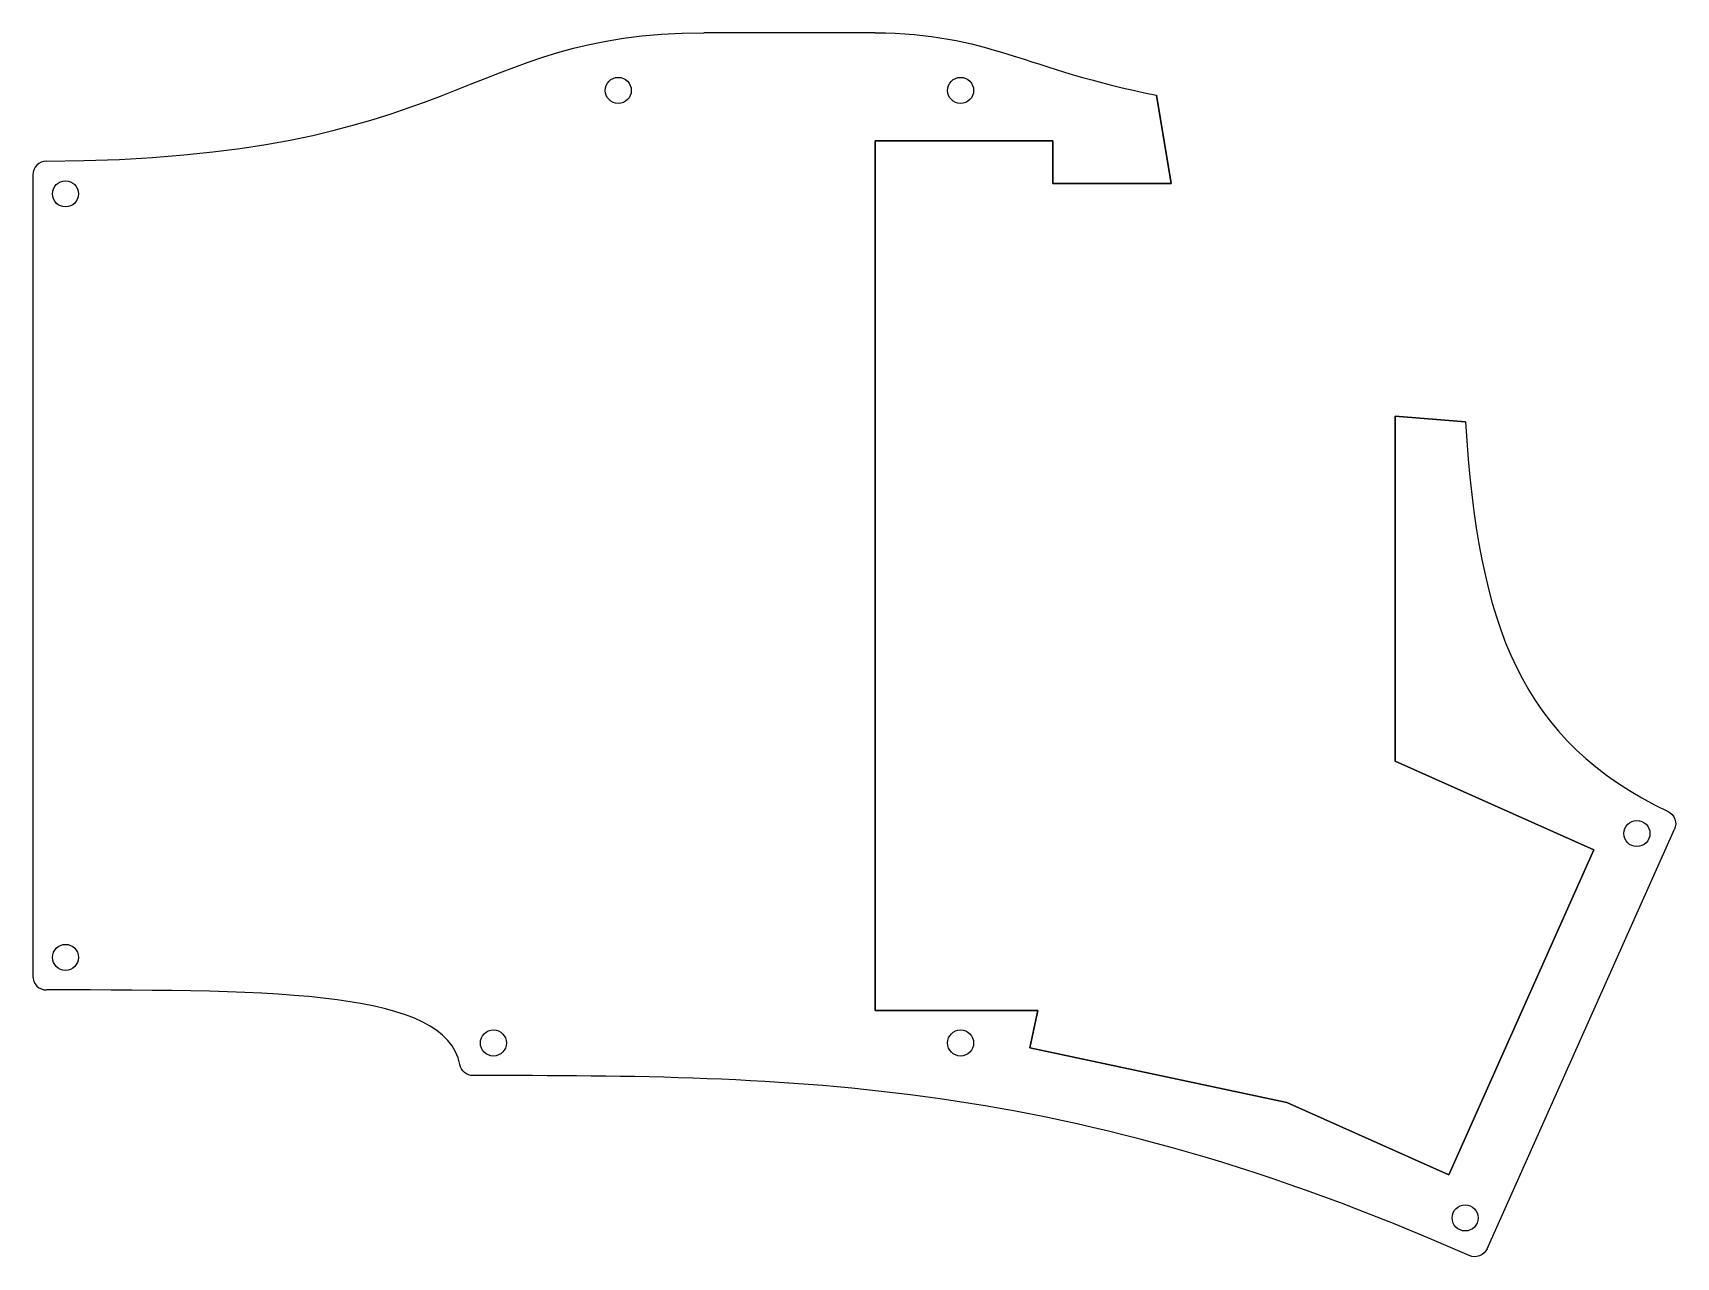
# Model space of a CAD drawing. Extents: x -8 to 175, y -38 to 98.
import ezdxf

# ---------------------------------------------------------------- set-up
doc = ezdxf.new("R2010")
doc.units = 0
doc.layers.add('Body006', color=7, linetype='CONTINUOUS')

msp = doc.modelspace()

# ---------------------------------------------------------------- linework, layer by layer
at = {"layer": 'Body006'}
for p, q in [((66.675, 98.4875, -9), (66.675, 98.4875, -6)), ((85.725, 98.4875, -9), (66.675, 98.4875, -9)), ((66.675, 98.4875, -9), (66.675, 98.4875, -6)), ((85.725, 98.4875, -9), (66.675, 98.4875, -9)), ((85.725, 98.4875, -6), (66.675, 98.4875, -6)), ((85.725, 98.4875, -6), (66.675, 98.4875, -6)), ((85.725, 98.4875, -9), (85.725, 98.4875, -6)), ((85.725, 98.4875, -9), (85.725, 98.4875, -6)), ((58.6, 92.085, -9), (58.6, 92.085, -6)), ((58.6, 92.085, -9), (58.6, 92.085, -6)), ((96.7, 92.085, -9), (96.7, 92.085, -6)), ((96.7, 92.085, -9), (96.7, 92.085, -6)), ((118.7, 81.7125, -9), (117.059, 91.5597, -9)), ((117.059, 91.5597, -6), (118.7, 81.7125, -6)), ((118.7, 81.7125, -9), (117.059, 91.5597, -9)), ((117.059, 91.5597, -6), (118.7, 81.7125, -6)), ((85.725, 86.475, -9), (85.725, -10.275, -9)), ((85.725, 86.475, -9), (105.525, 86.475, -9)), ((85.725, -10.275, -6), (85.725, 86.475, -6)), ((105.525, 86.475, -6), (85.725, 86.475, -6)), ((85.725, 86.475, -9), (85.725, -10.275, -9)), ((85.725, -10.275, -6), (85.725, 86.475, -6)), ((85.725, 86.475, -9), (85.725, 86.475, -6)), ((85.725, 86.475, -9), (105.525, 86.475, -9)), ((105.525, 86.475, -6), (85.725, 86.475, -6)), ((85.725, 86.475, -9), (85.725, 86.475, -6)), ((105.525, 86.475, -9), (105.525, 81.7125, -9)), ((105.525, 81.7125, -6), (105.525, 86.475, -6)), ((105.525, 86.475, -9), (105.525, 86.475, -6)), ((105.525, 86.475, -9), (105.525, 81.7125, -9)), ((105.525, 81.7125, -6), (105.525, 86.475, -6)), ((105.525, 86.475, -9), (105.525, 86.475, -6)), ((-8, 82.7048, -9), (-8, -6.50005, -9)), ((-8, 82.7048, -6), (-8, -6.50005, -6)), ((-8, 82.7048, -9), (-8, -6.50005, -9)), ((-8, 82.7048, -6), (-8, -6.50005, -6)), ((-2.925, 80.575, -9), (-2.925, 80.575, -6)), ((-2.925, 80.575, -9), (-2.925, 80.575, -6)), ((105.525, 81.7125, -9), (118.7, 81.7125, -9)), ((118.7, 81.7125, -6), (105.525, 81.7125, -6)), ((105.525, 81.7125, -9), (105.525, 81.7125, -6)), ((105.525, 81.7125, -9), (118.7, 81.7125, -9)), ((118.7, 81.7125, -6), (105.525, 81.7125, -6)), ((105.525, 81.7125, -9), (105.525, 81.7125, -6)), ((118.7, 81.7125, -9), (118.7, 81.7125, -6)), ((118.7, 81.7125, -9), (118.7, 81.7125, -6)), ((143.625, 55.85, -9), (151.451, 55.1978, -9)), ((143.625, 55.85, -9), (143.625, 17.4575, -9)), ((151.451, 55.1978, -6), (143.625, 55.85, -6)), ((143.625, 17.4575, -6), (143.625, 55.85, -6)), ((143.625, 55.85, -9), (151.451, 55.1978, -9)), ((151.451, 55.1978, -6), (143.625, 55.85, -6)), ((143.625, 55.85, -9), (143.625, 55.85, -6)), ((143.625, 55.85, -9), (143.625, 17.4575, -9)), ((143.625, 17.4575, -6), (143.625, 55.85, -6)), ((143.625, 55.85, -9), (143.625, 55.85, -6)), ((143.625, 17.4575, -9), (165.733, 7.57485, -9)), ((165.733, 7.57485, -6), (143.625, 17.4575, -6)), ((143.625, 17.4575, -9), (143.625, 17.4575, -6)), ((143.625, 17.4575, -9), (165.733, 7.57485, -9)), ((165.733, 7.57485, -6), (143.625, 17.4575, -6)), ((143.625, 17.4575, -9), (143.625, 17.4575, -6)), ((153.842, -36.7889, -9), (174.706, 9.88355, -9)), ((153.842, -36.7889, -6), (174.706, 9.88355, -6)), ((153.842, -36.7889, -9), (174.706, 9.88355, -9)), ((153.842, -36.7889, -6), (174.706, 9.88355, -6)), ((171.971, 9.40487, -9), (171.971, 9.40487, -6)), ((171.971, 9.40487, -9), (171.971, 9.40487, -6)), ((165.733, 7.57485, -9), (149.572, -28.5774, -9)), ((149.572, -28.5774, -6), (165.733, 7.57485, -6)), ((165.733, 7.57485, -9), (149.572, -28.5774, -9)), ((149.572, -28.5774, -6), (165.733, 7.57485, -6)), ((165.733, 7.57485, -9), (165.733, 7.57485, -6)), ((165.733, 7.57485, -9), (165.733, 7.57485, -6)), ((-2.925, -4.375, -9), (-2.925, -4.375, -6)), ((-2.925, -4.375, -9), (-2.925, -4.375, -6)), ((103.849, -10.275, -9), (85.725, -10.275, -9)), ((85.725, -10.275, -6), (103.849, -10.275, -6)), ((103.849, -10.275, -9), (85.725, -10.275, -9)), ((85.725, -10.275, -9), (85.725, -10.275, -6)), ((85.725, -10.275, -6), (103.849, -10.275, -6)), ((85.725, -10.275, -9), (85.725, -10.275, -6)), ((102.962, -14.4489, -9), (103.849, -10.275, -9)), ((103.849, -10.275, -6), (102.962, -14.4489, -6)), ((102.962, -14.4489, -9), (103.849, -10.275, -9)), ((103.849, -10.275, -6), (102.962, -14.4489, -6)), ((103.849, -10.275, -9), (103.849, -10.275, -6)), ((103.849, -10.275, -9), (103.849, -10.275, -6)), ((44.7, -13.9, -9), (44.7, -13.9, -6)), ((44.7, -13.9, -9), (44.7, -13.9, -6)), ((96.7, -13.9, -9), (96.7, -13.9, -6)), ((96.7, -13.9, -9), (96.7, -13.9, -6)), ((131.568, -20.5294, -9), (102.962, -14.4489, -9)), ((102.962, -14.4489, -6), (131.568, -20.5294, -6)), ((131.568, -20.5294, -9), (102.962, -14.4489, -9)), ((102.962, -14.4489, -9), (102.962, -14.4489, -6)), ((102.962, -14.4489, -6), (131.568, -20.5294, -6)), ((102.962, -14.4489, -9), (102.962, -14.4489, -6)), ((149.572, -28.5774, -9), (131.568, -20.5294, -9)), ((131.568, -20.5294, -6), (149.572, -28.5774, -6)), ((149.572, -28.5774, -9), (131.568, -20.5294, -9)), ((131.568, -20.5294, -9), (131.568, -20.5294, -6)), ((131.568, -20.5294, -6), (149.572, -28.5774, -6)), ((131.568, -20.5294, -9), (131.568, -20.5294, -6)), ((149.572, -28.5774, -9), (149.572, -28.5774, -6)), ((149.572, -28.5774, -9), (149.572, -28.5774, -6)), ((152.852, -33.3662, -9), (152.852, -33.3662, -6)), ((152.852, -33.3662, -9), (152.852, -33.3662, -6))]:
    msp.add_line(p, q, dxfattribs=at)
for centre in [(57.15, 92.085), (57.15, 92.085), (57.15, 92.085), (57.15, 92.085), (95.25, 92.085), (95.25, 92.085), (95.25, 92.085), (95.25, 92.085), (-4.375, 80.575), (-4.375, 80.575), (-4.375, 80.575), (-4.375, 80.575), (170.521, 9.40487), (170.521, 9.40487), (170.521, 9.40487), (170.521, 9.40487), (-4.375, -4.375), (-4.375, -4.375), (-4.375, -4.375), (-4.375, -4.375), (43.25, -13.9), (43.25, -13.9), (43.25, -13.9), (43.25, -13.9), (95.25, -13.9), (95.25, -13.9), (95.25, -13.9), (95.25, -13.9), (151.402, -33.3662), (151.402, -33.3662), (151.402, -33.3662), (151.402, -33.3662)]:
    msp.add_circle(centre, 1.45, dxfattribs=at)
for points, degree in [([(-6.50959, 84.2047, -9), (39.628, 84.4997, -9), (39.9102, 98.4875, -9), (66.675, 98.4875, -9)], 3), ([(-6.50959, 84.2047, -6), (39.628, 84.4997, -6), (39.9102, 98.4875, -6), (66.675, 98.4875, -6)], 3), ([(-6.50959, 84.2047, -9), (39.628, 84.4997, -9), (39.9102, 98.4875, -9), (66.675, 98.4875, -9)], 3), ([(-6.50959, 84.2047, -6), (39.628, 84.4997, -6), (39.9102, 98.4875, -6), (66.675, 98.4875, -6)], 3), ([(85.725, 98.4875, -9), (98.2348, 98.4875, -9), (102.53, 94.38, -9), (117.059, 91.5597, -9)], 3), ([(85.725, 98.4875, -6), (98.2348, 98.4875, -6), (102.53, 94.38, -6), (117.059, 91.5597, -6)], 3), ([(85.725, 98.4875, -9), (98.2348, 98.4875, -9), (102.53, 94.38, -9), (117.059, 91.5597, -9)], 3), ([(85.725, 98.4875, -6), (98.2348, 98.4875, -6), (102.53, 94.38, -6), (117.059, 91.5597, -6)], 3), ([(117.059, 91.5597, -6), (117.059, 91.5597, -9)], 1), ([(117.059, 91.5597, -6), (117.059, 91.5597, -9)], 1), ([(-6.50959, 84.2047, -9), (-6.50959, 84.2047, -6)], 1), ([(-6.50959, 84.2047, -9), (-6.50959, 84.2047, -6)], 1), ([(-8, 82.7048, -9), (-8, 82.7048, -6)], 1), ([(-8, 82.7048, -9), (-8, 82.7048, -6)], 1), ([(151.451, 55.1978, -9), (152.848, 32.3957, -9), (157.627, 19.6916, -9), (173.985, 11.8483, -9)], 3), ([(151.451, 55.1978, -6), (152.848, 32.3957, -6), (157.627, 19.6916, -6), (173.985, 11.8483, -6)], 3), ([(151.451, 55.1978, -9), (152.848, 32.3957, -9), (157.627, 19.6916, -9), (173.985, 11.8483, -9)], 3), ([(151.451, 55.1978, -6), (151.451, 55.1978, -9)], 1), ([(151.451, 55.1978, -6), (152.848, 32.3957, -6), (157.627, 19.6916, -6), (173.985, 11.8483, -6)], 3), ([(151.451, 55.1978, -6), (151.451, 55.1978, -9)], 1), ([(173.985, 11.8483, -9), (173.985, 11.8483, -6)], 1), ([(173.985, 11.8483, -9), (173.985, 11.8483, -6)], 1), ([(174.706, 9.88355, -9), (174.706, 9.88355, -6)], 1), ([(174.706, 9.88355, -9), (174.706, 9.88355, -6)], 1), ([(-8, -6.50005, -9), (-8, -6.50005, -6)], 1), ([(-8, -6.50005, -9), (-8, -6.50005, -6)], 1), ([(39.5126, -16.309, -9), (37.94, -8.15305, -9), (19.983, -8.00282, -9), (-6.50016, -8.00005, -9)], 3), ([(39.5126, -16.309, -6), (37.94, -8.15305, -6), (19.983, -8.00282, -6), (-6.50016, -8.00005, -6)], 3), ([(39.5126, -16.309, -9), (37.94, -8.15305, -9), (19.983, -8.00282, -9), (-6.50016, -8.00005, -9)], 3), ([(-6.50016, -8.00005, -9), (-6.50016, -8.00005, -6)], 1), ([(39.5126, -16.309, -6), (37.94, -8.15305, -6), (19.983, -8.00282, -6), (-6.50016, -8.00005, -6)], 3), ([(-6.50016, -8.00005, -9), (-6.50016, -8.00005, -6)], 1), ([(39.5126, -16.309, -9), (39.5126, -16.309, -6)], 1), ([(39.5126, -16.309, -9), (39.5126, -16.309, -6)], 1), ([(151.868, -37.5492, -9), (107.041, -17.7762, -9), (76.6094, -17.5282, -9), (40.9854, -17.525, -9)], 3), ([(151.868, -37.5492, -6), (107.041, -17.7762, -6), (76.6094, -17.5282, -6), (40.9854, -17.525, -6)], 3), ([(151.868, -37.5492, -9), (107.041, -17.7762, -9), (76.6094, -17.5282, -9), (40.9854, -17.525, -9)], 3), ([(40.9854, -17.525, -9), (40.9854, -17.525, -6)], 1), ([(151.868, -37.5492, -6), (107.041, -17.7762, -6), (76.6094, -17.5282, -6), (40.9854, -17.525, -6)], 3), ([(40.9854, -17.525, -9), (40.9854, -17.525, -6)], 1), ([(151.868, -37.5492, -9), (151.868, -37.5492, -6)], 1), ([(151.868, -37.5492, -9), (151.868, -37.5492, -6)], 1), ([(153.842, -36.7889, -9), (153.842, -36.7889, -6)], 1), ([(153.842, -36.7889, -9), (153.842, -36.7889, -6)], 1)]:
    msp.add_open_spline(points, degree=degree, dxfattribs=at)
for points, knots in [([(-6.50959, 84.2047, -9), (-6.87505, 84.2062, -9), (-7.27989, 84.0525, -9), (-7.56404, 83.762, -9), (-7.85268, 83.476, -9), (-8.00382, 83.0702, -9), (-8, 82.7048, -9)], [0, 0, 0, 0, 0.500008, 0.500008, 0.500008, 1, 1, 1, 1]), ([(-6.50959, 84.2047, -9), (-6.87505, 84.2062, -9), (-7.27989, 84.0525, -9), (-7.56404, 83.762, -9), (-7.85268, 83.476, -9), (-8.00382, 83.0702, -9), (-8, 82.7048, -9)], [0, 0, 0, 0, 0.500008, 0.500008, 0.500008, 1, 1, 1, 1]), ([(-6.50959, 84.2047, -6), (-6.87505, 84.2062, -6), (-7.27989, 84.0525, -6), (-7.56404, 83.762, -6), (-7.85268, 83.476, -6), (-8.00382, 83.0702, -6), (-8, 82.7048, -6)], [0, 0, 0, 0, 0.500008, 0.500008, 0.500008, 1, 1, 1, 1]), ([(-6.50959, 84.2047, -6), (-6.87505, 84.2062, -6), (-7.27989, 84.0525, -6), (-7.56404, 83.762, -6), (-7.85268, 83.476, -6), (-8.00382, 83.0702, -6), (-8, 82.7048, -6)], [0, 0, 0, 0, 0.500008, 0.500008, 0.500008, 1, 1, 1, 1]), ([(173.985, 11.8483, -9), (174.312, 11.6954, -9), (174.61, 11.3896, -9), (174.745, 11.0124, -9), (174.886, 10.6372, -9), (174.857, 10.2118, -9), (174.706, 9.88355, -9)], [0, 0, 0, 0, 0.499993, 0.499993, 0.499993, 1, 1, 1, 1]), ([(173.985, 11.8483, -6), (174.312, 11.6954, -6), (174.61, 11.3896, -6), (174.745, 11.0124, -6), (174.886, 10.6372, -6), (174.857, 10.2117, -6), (174.706, 9.88355, -6)], [0, 0, 0, 0, 0.500007, 0.500007, 0.500007, 1, 1, 1, 1]), ([(173.985, 11.8483, -9), (174.312, 11.6954, -9), (174.61, 11.3896, -9), (174.745, 11.0124, -9), (174.886, 10.6372, -9), (174.857, 10.2118, -9), (174.706, 9.88355, -9)], [0, 0, 0, 0, 0.499993, 0.499993, 0.499993, 1, 1, 1, 1]), ([(173.985, 11.8483, -6), (174.312, 11.6954, -6), (174.61, 11.3896, -6), (174.745, 11.0124, -6), (174.886, 10.6372, -6), (174.857, 10.2117, -6), (174.706, 9.88355, -6)], [0, 0, 0, 0, 0.500007, 0.500007, 0.500007, 1, 1, 1, 1]), ([(-8, -6.50005, -9), (-8.00387, -6.86683, -9), (-7.85149, -7.27437, -9), (-7.56072, -7.56066, -9), (-7.27446, -7.85147, -9), (-6.86689, -8.00389, -9), (-6.50016, -8.00005, -9)], [0, 0, 0, 0, 0.500008, 0.500008, 0.500008, 1, 1, 1, 1]), ([(-8, -6.50005, -6), (-8.00387, -6.86683, -6), (-7.85149, -7.27437, -6), (-7.56072, -7.56066, -6), (-7.27446, -7.85147, -6), (-6.86689, -8.00389, -6), (-6.50016, -8.00005, -6)], [0, 0, 0, 0, 0.500008, 0.500008, 0.500008, 1, 1, 1, 1]), ([(-8, -6.50005, -9), (-8.00387, -6.86683, -9), (-7.85149, -7.27437, -9), (-7.56072, -7.56066, -9), (-7.27446, -7.85147, -9), (-6.86689, -8.00389, -9), (-6.50016, -8.00005, -9)], [0, 0, 0, 0, 0.500008, 0.500008, 0.500008, 1, 1, 1, 1]), ([(-8, -6.50005, -6), (-8.00387, -6.86683, -6), (-7.85149, -7.27437, -6), (-7.56072, -7.56066, -6), (-7.27446, -7.85147, -6), (-6.86689, -8.00389, -6), (-6.50016, -8.00005, -6)], [0, 0, 0, 0, 0.500008, 0.500008, 0.500008, 1, 1, 1, 1]), ([(40.9854, -17.525, -9), (40.6594, -17.5274, -9), (40.3037, -17.41, -9), (40.0305, -17.1817, -9), (39.7546, -16.9566, -9), (39.572, -16.6296, -9), (39.5126, -16.309, -9)], [0, 0, 0, 0, 0.5, 0.5, 0.5, 1, 1, 1, 1]), ([(40.9854, -17.525, -6), (40.6594, -17.5274, -6), (40.3037, -17.41, -6), (40.0305, -17.1817, -6), (39.7546, -16.9566, -6), (39.572, -16.6296, -6), (39.5126, -16.309, -6)], [0, 0, 0, 0, 0.5, 0.5, 0.5, 1, 1, 1, 1]), ([(40.9854, -17.525, -9), (40.6594, -17.5274, -9), (40.3037, -17.41, -9), (40.0305, -17.1817, -9), (39.7546, -16.9566, -9), (39.572, -16.6296, -9), (39.5126, -16.309, -9)], [0, 0, 0, 0, 0.5, 0.5, 0.5, 1, 1, 1, 1]), ([(40.9854, -17.525, -6), (40.6594, -17.5274, -6), (40.3037, -17.41, -6), (40.0305, -17.1817, -6), (39.7546, -16.9566, -6), (39.572, -16.6296, -6), (39.5126, -16.309, -6)], [0, 0, 0, 0, 0.5, 0.5, 0.5, 1, 1, 1, 1]), ([(153.842, -36.7889, -9), (153.697, -37.1244, -9), (153.393, -37.4334, -9), (153.012, -37.5766, -9), (152.634, -37.7257, -9), (152.201, -37.7003, -9), (151.868, -37.5492, -9)], [0, 0, 0, 0, 0.500008, 0.500008, 0.500008, 1, 1, 1, 1]), ([(153.842, -36.7889, -6), (153.697, -37.1244, -6), (153.393, -37.4334, -6), (153.012, -37.5766, -6), (152.634, -37.7257, -6), (152.201, -37.7003, -6), (151.868, -37.5492, -6)], [0, 0, 0, 0, 0.500008, 0.500008, 0.500008, 1, 1, 1, 1]), ([(153.842, -36.7889, -9), (153.697, -37.1244, -9), (153.393, -37.4334, -9), (153.012, -37.5766, -9), (152.634, -37.7257, -9), (152.201, -37.7003, -9), (151.868, -37.5492, -9)], [0, 0, 0, 0, 0.500008, 0.500008, 0.500008, 1, 1, 1, 1]), ([(153.842, -36.7889, -6), (153.697, -37.1244, -6), (153.393, -37.4334, -6), (153.012, -37.5766, -6), (152.634, -37.7257, -6), (152.201, -37.7003, -6), (151.868, -37.5492, -6)], [0, 0, 0, 0, 0.500008, 0.500008, 0.500008, 1, 1, 1, 1])]:
    msp.add_open_spline(points, degree=3, knots=knots, dxfattribs=at)

doc.saveas('drawing.dxf')
